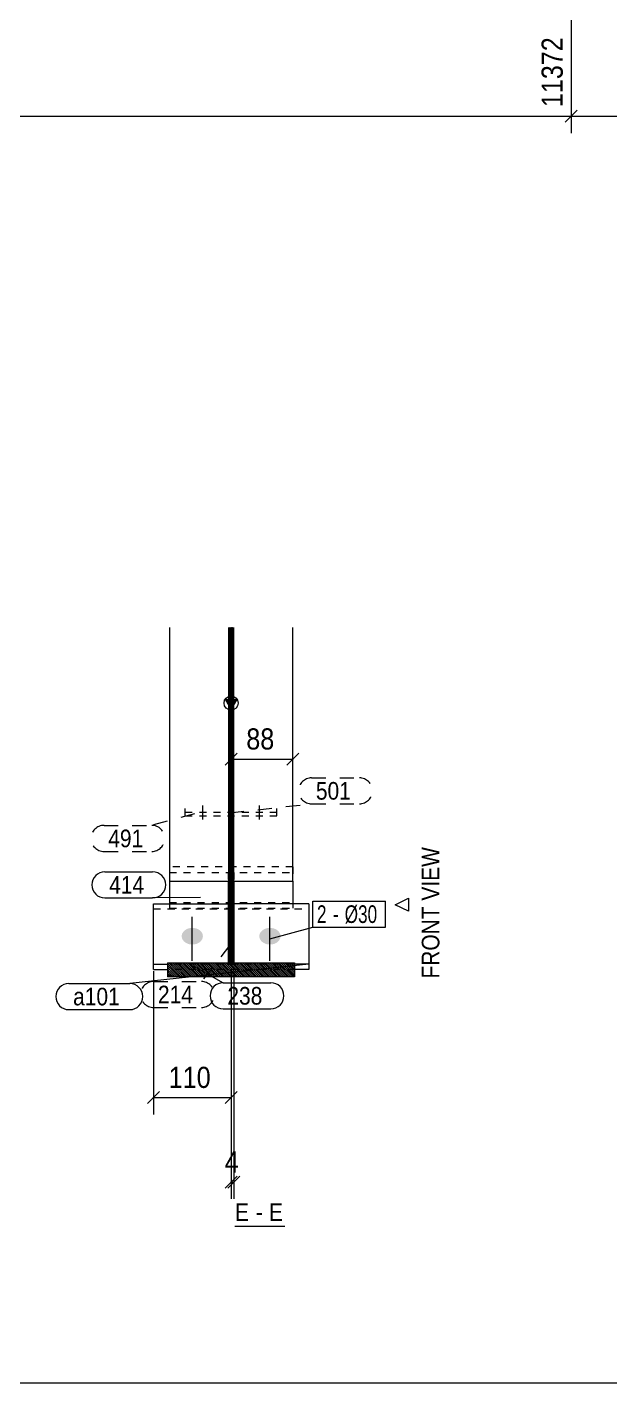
# Model space of a CAD drawing. Header units: millimetres. Extents: x 2 to 825, y 1 to 579.
# Drawn here: x 616.8 to 699.4, y 5 to 197.3 of the extents above; entities that cross this region are included whole.
import ezdxf

# ---------------------------------------------------------------- set-up
doc = ezdxf.new("R2010")
doc.units = ezdxf.units.MM
for name, pattern in [('XKITLINE00', [0]), ('XKITLINE01', [4, 1, -1, 1, -1]), ('XKITLINE02', [4, 2, -2])]:
    doc.linetypes.add(name, pattern=pattern)
for name, color, linetype, lineweight in [('Bolt', 3, 'Continuous', 0), ('BoltMark', 7, 'Continuous', 0), ('Dimensions', 7, 'Continuous', 0), ('DrawingSheet', 5, 'Continuous', 0), ('OtherObjectType', 7, 'Continuous', 0), ('Part', 2, 'Continuous', 0), ('PartMark', 7, 'Continuous', 0)]:
    doc.layers.add(name, color=color, linetype=linetype, lineweight=lineweight)
doc.styles.add('ARIAL', font='ARIAL.TTF')
doc.styles.add('ARIAL_NARROW', font='ARIALN.TTF')

# ---------------------------------------------------------------- blocks, each defined once
blk = doc.blocks.new('*A4')
at = {"layer": 'Part', "color": 7, "linetype": 'XKITLINE00', "lineweight": 0}
for p, q in [((645.4, 112.06), (645.45, 112.11)), ((645.4, 111.96), (645.49, 112.06)), ((645.4, 111.87), (645.54, 112.01)), ((645.4, 111.78), (645.59, 111.96)), ((645.4, 111.68), (645.63, 111.92)), ((645.4, 111.59), (645.68, 111.87)), ((645.4, 111.49), (645.73, 111.82)), ((645.4, 111.4), (645.78, 111.78)), ((645.4, 111.3), (645.82, 111.73)), ((645.4, 111.21), (645.87, 111.68)), ((645.4, 111.12), (645.92, 111.63)), ((645.4, 111.02), (645.96, 111.59)), ((645.4, 110.93), (646.01, 111.54)), ((645.45, 112.11), (645.49, 112.15)), ((645.49, 112.06), (645.59, 112.15)), ((645.54, 112.01), (645.68, 112.15)), ((645.59, 111.96), (645.78, 112.15)), ((645.63, 111.92), (645.87, 112.15)), ((645.68, 111.87), (645.96, 112.15)), ((645.73, 111.82), (646.06, 112.15)), ((645.78, 111.78), (646.1, 112.1)), ((645.82, 111.73), (646.1, 112)), ((645.87, 111.68), (646.1, 111.91)), ((645.92, 111.63), (646.1, 111.82)), ((645.96, 111.59), (646.1, 111.72)), ((646.01, 111.54), (646.1, 111.63)), ((646.06, 111.49), (646.1, 111.53)), ((645.4, 110.83), (646.06, 111.49)), ((645.4, 110.74), (646.1, 111.44)), ((645.4, 110.64), (646.1, 111.34)), ((645.4, 110.55), (646.1, 111.25)), ((645.4, 110.46), (646.1, 111.16)), ((645.4, 110.36), (646.1, 111.06)), ((645.4, 110.27), (646.1, 110.97)), ((645.4, 110.17), (646.1, 110.87)), ((645.4, 110.08), (646.1, 110.78)), ((645.4, 109.98), (646.1, 110.68)), ((645.4, 109.89), (646.1, 110.59)), ((645.4, 109.79), (646.1, 110.49)), ((645.4, 109.7), (646.1, 110.4)), ((645.4, 109.61), (646.1, 110.31)), ((645.4, 109.51), (646.1, 110.21)), ((645.4, 109.42), (646.1, 110.12)), ((645.4, 109.32), (646.1, 110.02)), ((645.4, 109.23), (646.1, 109.93)), ((645.4, 109.13), (646.1, 109.83)), ((645.4, 109.04), (646.1, 109.74)), ((645.4, 108.95), (646.1, 109.65)), ((645.4, 108.85), (646.1, 109.55)), ((645.4, 108.76), (646.1, 109.46)), ((645.4, 108.66), (646.1, 109.36)), ((645.4, 108.57), (646.1, 109.27)), ((645.4, 108.47), (646.1, 109.17)), ((645.4, 108.38), (646.1, 109.08)), ((645.4, 108.29), (646.1, 108.99)), ((645.4, 108.19), (646.1, 108.89)), ((645.4, 108.1), (646.1, 108.8)), ((645.4, 108), (646.1, 108.7)), ((645.4, 107.91), (646.1, 108.61)), ((645.4, 107.81), (646.1, 108.51)), ((645.4, 107.72), (646.1, 108.42)), ((645.4, 107.63), (646.1, 108.33)), ((645.4, 107.53), (646.1, 108.23)), ((645.4, 107.44), (646.1, 108.14)), ((645.4, 107.34), (646.1, 108.04)), ((645.4, 107.25), (646.1, 107.95)), ((645.4, 107.15), (646.1, 107.85)), ((645.4, 107.06), (646.1, 107.76)), ((645.4, 106.97), (646.1, 107.67)), ((645.4, 106.87), (646.1, 107.57)), ((645.4, 106.78), (646.1, 107.48)), ((645.4, 106.68), (646.1, 107.38)), ((645.4, 106.59), (646.1, 107.29)), ((645.4, 106.49), (646.1, 107.19)), ((645.4, 106.4), (646.1, 107.1)), ((645.4, 106.31), (646.1, 107.01)), ((645.4, 106.21), (646.1, 106.91)), ((645.4, 106.12), (646.1, 106.82)), ((645.4, 106.02), (646.1, 106.72)), ((645.4, 105.93), (646.1, 106.63)), ((645.4, 105.83), (646.1, 106.53)), ((645.4, 105.74), (646.1, 106.44)), ((645.4, 105.65), (646.1, 106.35)), ((645.4, 105.55), (646.1, 106.25)), ((645.4, 105.46), (646.1, 106.16)), ((645.4, 105.36), (646.1, 106.06)), ((645.4, 105.27), (646.1, 105.97)), ((645.4, 105.17), (646.1, 105.87)), ((645.4, 105.08), (646.1, 105.78)), ((645.4, 104.99), (646.1, 105.69)), ((645.4, 104.89), (646.1, 105.59)), ((645.4, 104.8), (646.1, 105.5)), ((645.4, 104.7), (646.1, 105.4)), ((645.4, 104.61), (646.1, 105.31)), ((645.4, 104.51), (646.1, 105.21)), ((645.4, 104.42), (646.1, 105.12)), ((645.4, 104.33), (646.1, 105.03)), ((645.4, 104.23), (646.1, 104.93)), ((645.4, 104.14), (646.1, 104.84)), ((645.4, 104.04), (646.1, 104.74)), ((645.4, 103.95), (646.1, 104.65)), ((645.4, 103.85), (646.1, 104.55)), ((645.4, 103.76), (646.1, 104.46)), ((645.4, 103.67), (646.1, 104.37)), ((645.4, 103.57), (646.1, 104.27)), ((645.4, 103.48), (646.1, 104.18)), ((645.4, 103.38), (646.1, 104.08)), ((645.4, 103.29), (646.1, 103.99)), ((645.4, 103.19), (646.1, 103.89)), ((645.4, 103.1), (646.1, 103.8)), ((645.4, 103.01), (646.1, 103.71)), ((645.4, 102.91), (646.1, 103.61)), ((645.4, 102.82), (646.1, 103.52)), ((645.4, 102.72), (646.1, 103.42)), ((645.4, 102.63), (646.1, 103.33)), ((645.4, 102.53), (646.1, 103.23)), ((645.4, 102.44), (646.1, 103.14)), ((645.4, 102.35), (646.1, 103.05)), ((645.4, 102.25), (646.1, 102.95)), ((645.4, 102.16), (646.1, 102.86)), ((645.4, 102.06), (646.1, 102.76)), ((645.4, 101.97), (646.1, 102.67)), ((645.4, 101.87), (646.1, 102.57)), ((645.4, 101.78), (646.1, 102.48)), ((645.4, 101.69), (646.1, 102.39)), ((645.4, 101.59), (646.1, 102.29)), ((645.4, 101.5), (646.1, 102.2)), ((645.4, 101.4), (646.1, 102.1)), ((645.4, 101.31), (646.1, 102.01)), ((645.4, 101.21), (646.1, 101.91)), ((645.4, 101.12), (646.1, 101.82)), ((645.4, 101.03), (646.1, 101.73)), ((645.4, 100.93), (646.1, 101.63)), ((645.4, 100.84), (646.1, 101.54)), ((645.4, 100.74), (646.1, 101.44)), ((645.4, 100.65), (646.1, 101.35)), ((645.4, 100.55), (646.1, 101.25)), ((645.4, 100.46), (646.1, 101.16)), ((645.4, 100.37), (646.1, 101.07)), ((645.4, 100.27), (646.1, 100.97)), ((645.4, 100.18), (646.1, 100.88)), ((645.4, 100.08), (646.1, 100.78)), ((645.4, 99.99), (646.1, 100.69)), ((645.4, 99.89), (646.1, 100.59)), ((645.4, 99.8), (646.1, 100.5)), ((645.4, 99.71), (646.1, 100.41)), ((645.4, 99.61), (646.1, 100.31)), ((645.4, 99.52), (646.1, 100.22)), ((645.4, 99.42), (646.1, 100.12)), ((645.4, 99.33), (646.1, 100.03)), ((645.4, 99.23), (646.1, 99.93)), ((645.4, 99.14), (646.1, 99.84)), ((645.4, 99.05), (646.1, 99.75)), ((645.4, 98.95), (646.1, 99.65)), ((645.4, 98.86), (646.1, 99.56)), ((645.4, 98.76), (646.1, 99.46)), ((645.4, 98.67), (646.1, 99.37)), ((645.4, 98.57), (646.1, 99.27)), ((645.4, 98.48), (646.1, 99.18)), ((645.4, 98.39), (646.1, 99.09)), ((645.4, 98.29), (646.1, 98.99)), ((645.4, 98.2), (646.1, 98.9)), ((645.4, 98.1), (646.1, 98.8)), ((645.4, 98.01), (646.1, 98.71)), ((645.4, 97.91), (646.1, 98.61)), ((645.4, 97.82), (646.1, 98.52)), ((645.4, 97.73), (646.1, 98.43)), ((645.4, 97.63), (646.1, 98.33)), ((645.4, 97.54), (646.1, 98.24)), ((645.4, 97.44), (646.1, 98.14)), ((645.4, 97.35), (646.1, 98.05)), ((645.4, 97.25), (646.1, 97.95)), ((645.4, 97.16), (646.1, 97.86)), ((645.4, 97.07), (646.1, 97.77)), ((645.4, 96.97), (646.1, 97.67)), ((645.4, 96.88), (646.1, 97.58)), ((645.4, 96.78), (646.1, 97.48)), ((645.4, 96.69), (646.1, 97.39)), ((645.4, 96.59), (646.1, 97.29)), ((645.4, 96.5), (646.1, 97.2)), ((645.4, 96.41), (646.1, 97.11)), ((645.4, 96.31), (646.1, 97.01)), ((645.4, 96.22), (646.1, 96.92)), ((645.4, 96.12), (646.1, 96.82)), ((645.4, 96.03), (646.1, 96.73)), ((645.4, 95.93), (646.1, 96.63)), ((645.4, 95.84), (646.1, 96.54)), ((645.4, 95.75), (646.1, 96.45)), ((645.4, 95.65), (646.1, 96.35)), ((645.4, 95.56), (646.1, 96.26)), ((645.4, 95.46), (646.1, 96.16)), ((645.4, 95.37), (646.1, 96.07)), ((645.4, 95.27), (646.1, 95.97)), ((645.4, 95.18), (646.1, 95.88)), ((645.4, 95.09), (646.1, 95.79)), ((645.4, 94.99), (646.1, 95.69)), ((645.4, 94.9), (646.1, 95.6)), ((645.4, 94.8), (646.1, 95.5)), ((645.4, 94.71), (646.1, 95.41)), ((645.4, 94.61), (646.1, 95.31)), ((645.4, 94.52), (646.1, 95.22)), ((645.4, 94.43), (646.1, 95.13)), ((645.4, 94.33), (646.1, 95.03)), ((645.4, 94.24), (646.1, 94.94)), ((645.4, 94.14), (646.1, 94.84)), ((645.4, 94.05), (646.1, 94.75)), ((645.4, 93.95), (646.1, 94.65)), ((645.4, 93.86), (646.1, 94.56)), ((645.4, 93.77), (646.1, 94.47)), ((645.4, 93.67), (646.1, 94.37)), ((645.4, 93.58), (646.1, 94.28)), ((645.4, 93.48), (646.1, 94.18)), ((645.4, 93.39), (646.1, 94.09)), ((645.4, 93.29), (646.1, 93.99)), ((645.4, 93.2), (646.1, 93.9)), ((645.4, 93.11), (646.1, 93.81)), ((645.4, 93.01), (646.1, 93.71)), ((645.4, 92.92), (646.1, 93.62)), ((645.4, 92.82), (646.1, 93.52)), ((645.4, 92.73), (646.1, 93.43)), ((645.4, 92.63), (646.1, 93.33)), ((645.4, 92.54), (646.1, 93.24)), ((645.4, 92.45), (646.1, 93.15)), ((645.4, 92.35), (646.1, 93.05)), ((645.4, 92.26), (646.1, 92.96)), ((645.4, 92.16), (646.1, 92.86)), ((645.4, 92.07), (646.1, 92.77)), ((645.4, 91.97), (646.1, 92.67)), ((645.4, 91.88), (646.1, 92.58)), ((645.4, 91.79), (646.1, 92.49)), ((645.4, 91.69), (646.1, 92.39)), ((645.4, 91.6), (646.1, 92.3)), ((645.4, 91.5), (646.1, 92.2)), ((645.4, 91.41), (646.1, 92.11)), ((645.4, 91.31), (646.1, 92.01)), ((645.4, 91.22), (646.1, 91.92)), ((645.4, 91.13), (646.1, 91.83)), ((645.4, 91.03), (646.1, 91.73)), ((645.4, 90.94), (646.1, 91.64)), ((645.4, 90.84), (646.1, 91.54)), ((645.4, 90.75), (646.1, 91.45)), ((645.4, 90.65), (646.1, 91.35)), ((645.4, 90.56), (646.1, 91.26)), ((645.4, 90.46), (646.1, 91.16)), ((645.4, 90.37), (646.1, 91.07)), ((645.4, 90.28), (646.1, 90.98)), ((645.4, 90.18), (646.1, 90.88)), ((645.4, 90.09), (646.1, 90.79)), ((645.4, 89.99), (646.1, 90.69)), ((645.4, 89.9), (646.1, 90.6)), ((645.4, 89.8), (646.1, 90.5)), ((645.4, 89.71), (646.1, 90.41)), ((645.4, 89.62), (646.1, 90.32)), ((645.4, 89.52), (646.1, 90.22)), ((645.4, 89.43), (646.1, 90.13)), ((645.4, 89.33), (646.1, 90.03)), ((645.4, 89.24), (646.1, 89.94)), ((645.4, 89.14), (646.1, 89.84)), ((645.4, 89.05), (646.1, 89.75)), ((645.4, 88.96), (646.1, 89.66)), ((645.4, 88.86), (646.1, 89.56)), ((645.4, 88.77), (646.1, 89.47)), ((645.4, 88.67), (646.1, 89.37)), ((645.4, 88.58), (646.1, 89.28)), ((645.4, 88.48), (646.1, 89.18)), ((645.4, 88.39), (646.1, 89.09)), ((645.4, 88.3), (646.1, 89)), ((645.4, 88.2), (646.1, 88.9)), ((645.4, 88.11), (646.1, 88.81)), ((645.4, 88.01), (646.1, 88.71)), ((645.4, 87.92), (646.1, 88.62)), ((645.4, 87.82), (646.1, 88.52)), ((645.4, 87.73), (646.1, 88.43)), ((645.4, 87.64), (646.1, 88.34)), ((645.4, 87.54), (646.1, 88.24)), ((645.4, 87.45), (646.1, 88.15)), ((645.4, 87.35), (646.1, 88.05)), ((645.4, 87.26), (646.1, 87.96)), ((645.4, 87.16), (646.1, 87.86)), ((645.4, 87.07), (646.1, 87.77)), ((645.4, 86.98), (646.1, 87.68)), ((645.4, 86.88), (646.1, 87.58)), ((645.4, 86.79), (646.1, 87.49)), ((645.4, 86.69), (646.1, 87.39)), ((645.4, 86.6), (646.1, 87.3)), ((645.4, 86.5), (646.1, 87.2)), ((645.4, 86.41), (646.1, 87.11)), ((645.4, 86.32), (646.1, 87.02)), ((645.4, 86.22), (646.1, 86.92)), ((645.4, 86.13), (646.1, 86.83)), ((645.4, 86.03), (646.1, 86.73)), ((645.4, 85.94), (646.1, 86.64)), ((645.4, 85.84), (646.1, 86.54)), ((645.4, 85.75), (646.1, 86.45)), ((645.4, 85.66), (646.1, 86.36)), ((645.4, 85.56), (646.1, 86.26)), ((645.4, 85.47), (646.1, 86.17)), ((645.4, 85.37), (646.1, 86.07)), ((645.4, 85.28), (646.1, 85.98)), ((645.4, 85.18), (646.1, 85.88)), ((645.4, 85.09), (646.1, 85.79)), ((645.4, 85), (646.1, 85.7)), ((645.4, 84.9), (646.1, 85.6)), ((645.4, 84.81), (646.1, 85.51)), ((645.4, 84.71), (646.1, 85.41)), ((645.4, 84.62), (646.1, 85.32)), ((645.4, 84.52), (646.1, 85.22)), ((645.4, 84.43), (646.1, 85.13)), ((645.4, 84.34), (646.1, 85.04)), ((645.4, 84.24), (646.1, 84.94)), ((645.4, 84.15), (646.1, 84.85)), ((645.4, 84.05), (646.1, 84.75)), ((645.4, 83.96), (646.1, 84.66)), ((645.4, 83.86), (646.1, 84.56)), ((645.4, 83.77), (646.1, 84.47)), ((645.4, 83.68), (646.1, 84.38)), ((645.4, 83.58), (646.1, 84.28)), ((645.4, 83.49), (646.1, 84.19)), ((645.4, 83.39), (646.1, 84.09)), ((645.4, 83.3), (646.1, 84)), ((645.4, 83.2), (646.1, 83.9)), ((645.4, 83.11), (646.1, 83.81)), ((645.4, 83.02), (646.1, 83.72)), ((645.4, 82.92), (646.1, 83.62)), ((645.4, 82.83), (646.1, 83.53)), ((645.4, 82.73), (646.1, 83.43)), ((645.4, 82.64), (646.1, 83.34)), ((645.4, 82.54), (646.1, 83.24)), ((645.4, 82.45), (646.1, 83.15)), ((645.45, 82.4), (646.1, 83.06)), ((645.49, 82.36), (646.1, 82.96)), ((645.54, 82.31), (646.1, 82.87)), ((645.59, 82.26), (646.1, 82.77)), ((645.4, 82.45), (645.4, 82.45)), ((645.4, 82.36), (645.45, 82.4)), ((645.4, 82.26), (645.49, 82.36)), ((645.4, 82.17), (645.54, 82.31)), ((645.4, 82.07), (645.59, 82.26)), ((645.4, 81.98), (645.64, 82.22)), ((645.4, 81.88), (645.68, 82.17)), ((645.4, 81.79), (645.73, 82.12)), ((645.4, 81.7), (645.78, 82.07)), ((645.4, 81.6), (645.83, 82.03)), ((645.4, 81.51), (645.87, 81.98)), ((645.4, 81.41), (645.92, 81.93)), ((645.4, 81.32), (645.97, 81.89)), ((645.4, 81.22), (646.01, 81.84)), ((645.4, 81.13), (646.06, 81.79)), ((645.4, 81.04), (646.1, 81.74)), ((645.4, 80.94), (646.1, 81.64)), ((645.4, 80.85), (646.1, 81.55)), ((645.4, 80.75), (646.1, 81.45)), ((645.4, 80.66), (646.1, 81.36)), ((645.4, 80.56), (646.1, 81.26)), ((645.4, 80.47), (646.1, 81.17)), ((645.4, 80.38), (646.1, 81.08)), ((645.4, 80.28), (646.1, 80.98)), ((645.4, 80.19), (646.1, 80.89)), ((645.4, 80.09), (646.1, 80.79)), ((645.64, 82.22), (646.1, 82.68)), ((645.68, 82.17), (646.1, 82.58)), ((645.73, 82.12), (646.1, 82.49)), ((645.78, 82.07), (646.1, 82.4)), ((645.83, 82.03), (646.1, 82.3)), ((645.87, 81.98), (646.1, 82.21)), ((645.92, 81.93), (646.1, 82.11)), ((645.97, 81.89), (646.1, 82.02)), ((646.01, 81.84), (646.1, 81.92)), ((646.06, 81.79), (646.1, 81.83)), ((645.4, 80), (646.1, 80.7)), ((645.4, 79.9), (646.1, 80.6)), ((645.4, 79.81), (646.1, 80.51)), ((645.4, 79.72), (646.1, 80.42)), ((645.4, 79.62), (646.1, 80.32)), ((645.4, 79.53), (646.1, 80.23)), ((645.4, 79.43), (646.1, 80.13)), ((645.4, 79.34), (646.1, 80.04)), ((645.4, 79.24), (646.1, 79.94)), ((645.4, 79.15), (646.1, 79.85)), ((645.4, 79.06), (646.1, 79.76)), ((645.4, 78.96), (646.1, 79.66)), ((645.4, 78.87), (646.1, 79.57)), ((645.4, 78.77), (646.1, 79.47)), ((645.4, 78.68), (646.1, 79.38)), ((645.4, 78.58), (646.1, 79.28)), ((645.4, 78.49), (646.1, 79.19)), ((645.4, 78.4), (646.1, 79.1)), ((645.4, 78.3), (646.1, 79)), ((645.4, 78.21), (646.1, 78.91)), ((645.4, 78.11), (646.1, 78.81)), ((645.4, 78.02), (646.1, 78.72)), ((645.4, 77.92), (646.1, 78.62)), ((645.4, 77.83), (646.1, 78.53)), ((645.4, 77.74), (646.1, 78.44)), ((645.4, 77.64), (646.1, 78.34)), ((645.4, 77.55), (646.1, 78.25)), ((645.4, 77.45), (646.1, 78.15)), ((645.4, 77.36), (646.1, 78.06)), ((645.4, 77.26), (646.1, 77.96)), ((645.4, 77.17), (646.1, 77.87)), ((645.4, 77.08), (646.1, 77.78)), ((645.4, 76.98), (646.1, 77.68)), ((645.4, 76.89), (646.1, 77.59)), ((645.4, 76.79), (646.1, 77.49)), ((645.4, 76.7), (646.1, 77.4)), ((645.4, 76.6), (646.1, 77.3)), ((645.4, 76.51), (646.1, 77.21)), ((645.4, 76.42), (646.1, 77.12)), ((645.4, 76.32), (646.1, 77.02)), ((645.4, 76.23), (646.1, 76.93)), ((645.4, 76.13), (646.1, 76.83)), ((645.4, 76.04), (646.1, 76.74)), ((645.4, 75.94), (646.1, 76.64)), ((645.4, 75.85), (646.1, 76.55)), ((645.4, 75.76), (646.1, 76.46)), ((645.4, 75.66), (646.1, 76.36)), ((645.4, 75.57), (646.1, 76.27)), ((645.4, 75.47), (646.1, 76.17)), ((645.4, 75.38), (646.1, 76.08)), ((645.4, 75.28), (646.1, 75.98)), ((645.4, 75.19), (646.1, 75.89)), ((645.4, 75.1), (646.1, 75.8)), ((645.4, 75), (646.1, 75.7)), ((645.4, 74.91), (646.1, 75.61)), ((645.4, 74.81), (646.1, 75.51)), ((645.4, 74.72), (646.1, 75.42)), ((645.4, 74.62), (646.1, 75.32)), ((645.4, 74.53), (646.1, 75.23)), ((645.4, 74.44), (646.1, 75.14)), ((645.4, 74.34), (646.1, 75.04)), ((645.4, 74.25), (646.1, 74.95)), ((645.4, 74.15), (646.1, 74.85)), ((645.4, 74.06), (646.1, 74.76)), ((645.4, 73.96), (646.1, 74.66)), ((645.4, 73.87), (646.1, 74.57)), ((645.4, 73.78), (646.1, 74.48)), ((645.4, 73.68), (646.1, 74.38)), ((645.4, 73.59), (646.1, 74.29)), ((645.4, 73.49), (646.1, 74.19)), ((645.4, 73.4), (646.1, 74.1)), ((645.4, 73.3), (646.1, 74)), ((645.4, 73.21), (646.1, 73.91)), ((645.4, 73.12), (646.1, 73.82)), ((645.4, 73.02), (646.1, 73.72)), ((645.4, 72.93), (646.1, 73.63)), ((645.4, 72.83), (646.1, 73.53)), ((645.4, 72.74), (646.1, 73.44)), ((645.4, 72.64), (646.1, 73.34)), ((645.4, 72.55), (646.1, 73.25)), ((645.4, 72.46), (646.1, 73.16)), ((645.4, 72.36), (646.1, 73.06)), ((645.4, 72.27), (646.1, 72.97)), ((645.4, 72.17), (646.1, 72.87)), ((645.4, 72.08), (646.1, 72.78)), ((645.4, 71.98), (646.1, 72.68)), ((645.4, 71.89), (646.1, 72.59)), ((645.4, 71.8), (646.1, 72.5)), ((645.4, 71.7), (646.1, 72.4)), ((645.4, 71.61), (646.1, 72.31)), ((645.4, 71.51), (646.1, 72.21)), ((645.4, 71.42), (646.1, 72.12)), ((645.4, 71.32), (646.1, 72.02)), ((645.4, 71.23), (646.1, 71.93)), ((645.4, 71.13), (646.1, 71.83)), ((645.4, 71.04), (646.1, 71.74)), ((645.4, 70.95), (646.1, 71.65)), ((645.4, 70.85), (646.1, 71.55)), ((645.4, 70.76), (646.1, 71.46)), ((645.4, 70.66), (646.1, 71.36)), ((645.4, 70.57), (646.1, 71.27)), ((645.4, 70.47), (646.1, 71.17)), ((645.4, 70.38), (646.1, 71.08)), ((645.4, 70.29), (646.1, 70.99)), ((645.4, 70.19), (646.1, 70.89)), ((645.4, 70.1), (646.1, 70.8)), ((645.4, 70), (646.1, 70.7)), ((645.4, 69.91), (646.1, 70.61)), ((645.4, 69.81), (646.1, 70.51)), ((645.4, 69.72), (646.1, 70.42)), ((645.4, 69.63), (646.1, 70.33)), ((645.4, 69.53), (646.1, 70.23)), ((645.4, 69.44), (646.1, 70.14)), ((645.4, 69.34), (646.1, 70.04)), ((645.4, 69.25), (646.1, 69.95)), ((645.4, 69.15), (646.1, 69.85)), ((645.4, 69.06), (646.1, 69.76)), ((645.4, 68.97), (646.1, 69.67)), ((645.4, 68.87), (646.1, 69.57)), ((645.4, 68.78), (646.1, 69.48)), ((645.4, 68.68), (646.1, 69.38)), ((645.4, 68.59), (646.1, 69.29)), ((645.4, 68.49), (646.1, 69.19)), ((645.4, 68.4), (646.1, 69.1)), ((645.4, 68.31), (646.1, 69.01)), ((645.4, 68.21), (646.1, 68.91)), ((645.4, 68.12), (646.1, 68.82)), ((645.4, 68.02), (646.1, 68.72)), ((645.4, 67.93), (646.1, 68.63)), ((645.4, 67.83), (646.1, 68.53)), ((645.4, 67.74), (646.1, 68.44)), ((645.4, 67.65), (646.1, 68.35)), ((645.4, 67.55), (646.1, 68.25)), ((645.4, 67.46), (646.1, 68.16)), ((645.4, 67.36), (646.1, 68.06)), ((645.4, 67.27), (646.1, 67.97)), ((645.4, 67.17), (646.1, 67.87)), ((645.4, 67.08), (646.1, 67.78)), ((645.4, 66.99), (646.1, 67.69)), ((645.4, 66.89), (646.1, 67.59)), ((645.4, 66.8), (646.1, 67.5)), ((645.4, 66.7), (646.1, 67.4)), ((645.4, 66.61), (646.1, 67.31)), ((645.4, 66.51), (646.1, 67.21)), ((645.4, 66.42), (646.1, 67.12)), ((645.4, 66.33), (646.1, 67.03)), ((645.4, 66.23), (646.1, 66.93)), ((645.4, 66.14), (646.1, 66.84)), ((645.4, 66.04), (646.1, 66.74)), ((645.4, 65.95), (646.1, 66.65)), ((645.4, 65.85), (646.1, 66.55)), ((645.4, 65.76), (646.1, 66.46)), ((645.4, 65.67), (646.1, 66.37)), ((645.4, 65.57), (646.1, 66.27)), ((645.4, 65.48), (646.1, 66.18)), ((645.4, 65.38), (646.1, 66.08)), ((645.4, 65.29), (646.1, 65.99)), ((645.4, 65.19), (646.1, 65.89)), ((645.4, 65.1), (646.1, 65.8)), ((645.4, 65.01), (646.1, 65.71)), ((645.4, 64.91), (646.1, 65.61)), ((645.4, 64.82), (646.1, 65.52)), ((645.4, 64.72), (646.1, 65.42)), ((645.4, 64.63), (646.1, 65.33)), ((645.44, 64.57), (646.1, 65.23)), ((645.53, 64.57), (646.1, 65.14)), ((645.62, 64.57), (646.1, 65.05)), ((645.72, 64.57), (646.1, 64.95)), ((645.81, 64.57), (646.1, 64.86)), ((645.91, 64.57), (646.1, 64.76)), ((646.06, 64.63), (646.1, 64.67))]:
    blk.add_line(p, q, dxfattribs=at)
blk = doc.blocks.new('*A5')
at = {"layer": 'Part', "color": 7, "linetype": 'XKITLINE00', "lineweight": 0}
for p, q in [((637.69, 63.51), (636.75, 64.46)), ((637.56, 63.38), (636.75, 64.19)), ((637.42, 63.24), (636.75, 63.92)), ((637.29, 63.11), (636.75, 63.65)), ((637.83, 63.65), (636.9, 64.57)), ((637.96, 63.78), (637.17, 64.57)), ((638.1, 63.92), (637.44, 64.57)), ((638.63, 62.57), (637.69, 63.51)), ((638.23, 64.05), (637.71, 64.57)), ((638.9, 62.57), (637.83, 63.65)), ((639.17, 62.57), (637.96, 63.78)), ((638.37, 64.19), (637.98, 64.57)), ((639.44, 62.57), (638.1, 63.92)), ((639.71, 62.57), (638.23, 64.05)), ((638.5, 64.32), (638.25, 64.57)), ((639.98, 62.57), (638.37, 64.19)), ((640.25, 62.57), (638.5, 64.32)), ((638.63, 64.46), (638.52, 64.57)), ((640.52, 62.57), (638.63, 64.46)), ((640.79, 62.57), (638.79, 64.57)), ((641.06, 62.57), (639.06, 64.57)), ((641.33, 62.57), (639.33, 64.57)), ((641.6, 62.57), (639.6, 64.57)), ((641.87, 62.57), (639.87, 64.57)), ((642.14, 62.57), (640.14, 64.57)), ((642.41, 62.57), (640.41, 64.57)), ((642.68, 62.57), (640.68, 64.57)), ((642.95, 62.57), (640.95, 64.57)), ((643.21, 62.57), (641.21, 64.57)), ((643.48, 62.57), (641.48, 64.57)), ((643.75, 62.57), (641.75, 64.57)), ((644.02, 62.57), (642.02, 64.57)), ((644.29, 62.57), (642.29, 64.57)), ((644.56, 62.57), (642.56, 64.57)), ((644.83, 62.57), (642.83, 64.57)), ((645.1, 62.57), (643.1, 64.57)), ((645.37, 62.57), (643.37, 64.57)), ((645.64, 62.57), (643.64, 64.57)), ((645.91, 62.57), (643.91, 64.57)), ((646.18, 62.57), (644.18, 64.57)), ((646.45, 62.57), (644.45, 64.57)), ((646.72, 62.57), (644.72, 64.57)), ((646.99, 62.57), (644.99, 64.57)), ((647.26, 62.57), (645.26, 64.57)), ((647.53, 62.57), (645.53, 64.57)), ((647.79, 62.57), (645.79, 64.57)), ((648.06, 62.57), (646.06, 64.57)), ((648.33, 62.57), (646.33, 64.57)), ((648.6, 62.57), (646.6, 64.57)), ((648.87, 62.57), (646.87, 64.57)), ((649.14, 62.57), (647.14, 64.57)), ((649.41, 62.57), (647.41, 64.57)), ((649.68, 62.57), (647.68, 64.57)), ((649.95, 62.57), (647.95, 64.57)), ((650.22, 62.57), (648.22, 64.57)), ((650.49, 62.57), (648.49, 64.57)), ((650.76, 62.57), (648.76, 64.57)), ((651.03, 62.57), (649.03, 64.57)), ((651.3, 62.57), (649.3, 64.57)), ((651.57, 62.57), (649.57, 64.57)), ((651.84, 62.57), (649.84, 64.57)), ((652.11, 62.57), (650.11, 64.57)), ((652.37, 62.57), (650.37, 64.57)), ((652.64, 62.57), (650.64, 64.57)), ((652.91, 62.57), (650.91, 64.57)), ((653.18, 62.57), (651.18, 64.57)), ((653.45, 62.57), (651.45, 64.57)), ((653.72, 62.57), (651.72, 64.57)), ((653.99, 62.57), (651.99, 64.57)), ((654.26, 62.57), (652.26, 64.57)), ((654.53, 62.57), (652.53, 64.57)), ((654.75, 62.62), (652.8, 64.57)), ((654.75, 62.89), (653.07, 64.57)), ((654.75, 63.16), (653.34, 64.57)), ((654.75, 63.43), (653.61, 64.57)), ((654.75, 63.7), (653.88, 64.57)), ((654.75, 63.97), (654.15, 64.57)), ((654.75, 64.24), (654.42, 64.57)), ((654.74, 64.52), (654.69, 64.57)), ((637.15, 62.98), (636.75, 63.38)), ((637.02, 62.84), (636.75, 63.11)), ((636.88, 62.71), (636.75, 62.84)), ((636.75, 62.57), (636.75, 62.57)), ((636.75, 62.57), (636.75, 62.57)), ((637.02, 62.57), (636.88, 62.71)), ((637.29, 62.57), (637.02, 62.84)), ((637.56, 62.57), (637.15, 62.98)), ((637.83, 62.57), (637.29, 63.11)), ((638.1, 62.57), (637.42, 63.24)), ((638.37, 62.57), (637.56, 63.38))]:
    blk.add_line(p, q, dxfattribs=at)
blk = doc.blocks.new('*A151')
at = {"layer": 'Bolt', "color": 3, "linetype": 'XKITLINE02', "lineweight": 0}
for p, q in [((641.75, 84.88), (641.75, 87.86)), ((649.75, 84.88), (649.75, 87.86))]:
    blk.add_line(p, q, dxfattribs=at)
blk = doc.blocks.new('*A152')
at = {"layer": 'Bolt'}
for points in [[(640.21, 67.17), (640.18, 67.18), (640.14, 67.18), (640.1, 67.18), (640.07, 67.18), (640.03, 67.19), (639.99, 67.19), (639.96, 67.2), (639.92, 67.2), (639.88, 67.21), (639.85, 67.22), (639.81, 67.22), (639.78, 67.23), (639.74, 67.24), (639.71, 67.25), (639.67, 67.26), (639.64, 67.27), (639.61, 67.29), (639.57, 67.3), (639.54, 67.31), (639.51, 67.33), (639.48, 67.34), (639.45, 67.36), (639.42, 67.37), (639.39, 67.39), (639.36, 67.41), (639.33, 67.42), (639.3, 67.44), (639.27, 67.46), (639.24, 67.48), (639.21, 67.5), (639.19, 67.52), (639.16, 67.54), (639.14, 67.56), (639.11, 67.58), (639.09, 67.6), (639.07, 67.63), (639.04, 67.65), (639.02, 67.67), (639, 67.7), (638.98, 67.72), (638.96, 67.75), (638.94, 67.77), (638.93, 67.8), (638.91, 67.82), (638.89, 67.85), (638.88, 67.87), (638.86, 67.9), (638.85, 67.93), (638.84, 67.95), (638.82, 67.98), (638.81, 68.01), (638.8, 68.04), (638.79, 68.07), (638.79, 68.09), (638.78, 68.12), (638.77, 68.15), (638.77, 68.18), (638.76, 68.21), (638.76, 68.24), (638.75, 68.27), (638.75, 68.29), (638.75, 68.32), (638.75, 68.35), (638.75, 68.38), (638.75, 68.41), (638.75, 68.44), (638.76, 68.47), (638.76, 68.5), (638.77, 68.52), (638.77, 68.55), (638.78, 68.58), (638.79, 68.61), (638.79, 68.64), (638.8, 68.67), (638.81, 68.69), (638.82, 68.72), (638.84, 68.75), (638.85, 68.78), (638.86, 68.8), (638.88, 68.83), (638.89, 68.86), (638.91, 68.88), (638.93, 68.91), (638.94, 68.93), (638.96, 68.96), (638.98, 68.98), (639, 69.01), (639.02, 69.03), (639.04, 69.05), (639.07, 69.08), (639.09, 69.1), (639.11, 69.12), (639.14, 69.14), (639.16, 69.16), (639.19, 69.18), (639.21, 69.2), (639.24, 69.22), (639.27, 69.24), (639.3, 69.26), (639.33, 69.28), (639.36, 69.3), (639.39, 69.31), (639.42, 69.33), (639.45, 69.35), (639.48, 69.36), (639.51, 69.38), (639.54, 69.39), (639.57, 69.4), (639.61, 69.42), (639.64, 69.43), (639.67, 69.44), (639.71, 69.45), (639.74, 69.46), (639.78, 69.47), (639.81, 69.48), (639.85, 69.49), (639.88, 69.49), (639.92, 69.5), (639.96, 69.51), (639.99, 69.51), (640.03, 69.52), (640.07, 69.52), (640.1, 69.52), (640.14, 69.53), (640.18, 69.53), (640.21, 69.53), (640.25, 69.53), (640.29, 69.53), (640.32, 69.53), (640.36, 69.53), (640.4, 69.52), (640.43, 69.52), (640.47, 69.52), (640.51, 69.51), (640.54, 69.51), (640.58, 69.5), (640.61, 69.49), (640.65, 69.49), (640.68, 69.48), (640.72, 69.47), (640.75, 69.46), (640.79, 69.45), (640.82, 69.44), (640.86, 69.43), (640.89, 69.42), (640.92, 69.4), (640.96, 69.39), (640.99, 69.38), (641.02, 69.36), (641.05, 69.35), (641.08, 69.33), (641.11, 69.31), (641.14, 69.3), (641.17, 69.28), (641.2, 69.26), (641.23, 69.24), (641.26, 69.22), (641.28, 69.2), (641.31, 69.18), (641.34, 69.16), (641.36, 69.14), (641.38, 69.12), (641.41, 69.1), (641.43, 69.08), (641.45, 69.05), (641.48, 69.03), (641.5, 69.01), (641.52, 68.98), (641.54, 68.96), (641.55, 68.93), (641.57, 68.91), (641.59, 68.88), (641.6, 68.86), (641.62, 68.83), (641.63, 68.8), (641.65, 68.78), (641.66, 68.75), (641.67, 68.72), (641.68, 68.69), (641.69, 68.67), (641.7, 68.64), (641.71, 68.61), (641.72, 68.58), (641.73, 68.55), (641.73, 68.52), (641.74, 68.5), (641.74, 68.47), (641.74, 68.44), (641.75, 68.41), (641.75, 68.38), (641.75, 68.35), (641.75, 68.32), (641.75, 68.29), (641.74, 68.27), (641.74, 68.24), (641.74, 68.21), (641.73, 68.18), (641.73, 68.15), (641.72, 68.12), (641.71, 68.09), (641.7, 68.07), (641.69, 68.04), (641.68, 68.01), (641.67, 67.98), (641.66, 67.95), (641.65, 67.93), (641.63, 67.9), (641.62, 67.87), (641.6, 67.85), (641.59, 67.82), (641.57, 67.8), (641.55, 67.77), (641.54, 67.75), (641.52, 67.72), (641.5, 67.7), (641.48, 67.67), (641.45, 67.65), (641.43, 67.63), (641.41, 67.6), (641.38, 67.58), (641.36, 67.56), (641.34, 67.54), (641.31, 67.52), (641.28, 67.5), (641.26, 67.48), (641.23, 67.46), (641.2, 67.44), (641.17, 67.42), (641.14, 67.41), (641.11, 67.39), (641.08, 67.37), (641.05, 67.36), (641.02, 67.34), (640.99, 67.33), (640.96, 67.31), (640.92, 67.3), (640.89, 67.29), (640.86, 67.27), (640.82, 67.26), (640.79, 67.25), (640.75, 67.24), (640.72, 67.23), (640.68, 67.22), (640.65, 67.22), (640.61, 67.21), (640.58, 67.2), (640.54, 67.2), (640.51, 67.19), (640.47, 67.19), (640.43, 67.18), (640.4, 67.18), (640.36, 67.18), (640.32, 67.18), (640.29, 67.17), (640.25, 67.17)], [(651.21, 67.17), (651.18, 67.18), (651.14, 67.18), (651.1, 67.18), (651.07, 67.18), (651.03, 67.19), (650.99, 67.19), (650.96, 67.2), (650.92, 67.2), (650.88, 67.21), (650.85, 67.22), (650.81, 67.22), (650.78, 67.23), (650.74, 67.24), (650.71, 67.25), (650.67, 67.26), (650.64, 67.27), (650.61, 67.29), (650.57, 67.3), (650.54, 67.31), (650.51, 67.33), (650.48, 67.34), (650.45, 67.36), (650.42, 67.37), (650.39, 67.39), (650.36, 67.41), (650.33, 67.42), (650.3, 67.44), (650.27, 67.46), (650.24, 67.48), (650.21, 67.5), (650.19, 67.52), (650.16, 67.54), (650.14, 67.56), (650.11, 67.58), (650.09, 67.6), (650.07, 67.63), (650.04, 67.65), (650.02, 67.67), (650, 67.7), (649.98, 67.72), (649.96, 67.75), (649.94, 67.77), (649.93, 67.8), (649.91, 67.82), (649.89, 67.85), (649.88, 67.87), (649.86, 67.9), (649.85, 67.93), (649.84, 67.95), (649.82, 67.98), (649.81, 68.01), (649.8, 68.04), (649.79, 68.07), (649.79, 68.09), (649.78, 68.12), (649.77, 68.15), (649.77, 68.18), (649.76, 68.21), (649.76, 68.24), (649.75, 68.27), (649.75, 68.29), (649.75, 68.32), (649.75, 68.35), (649.75, 68.38), (649.75, 68.41), (649.75, 68.44), (649.76, 68.47), (649.76, 68.5), (649.77, 68.52), (649.77, 68.55), (649.78, 68.58), (649.79, 68.61), (649.79, 68.64), (649.8, 68.67), (649.81, 68.69), (649.82, 68.72), (649.84, 68.75), (649.85, 68.78), (649.86, 68.8), (649.88, 68.83), (649.89, 68.86), (649.91, 68.88), (649.93, 68.91), (649.94, 68.93), (649.96, 68.96), (649.98, 68.98), (650, 69.01), (650.02, 69.03), (650.04, 69.05), (650.07, 69.08), (650.09, 69.1), (650.11, 69.12), (650.14, 69.14), (650.16, 69.16), (650.19, 69.18), (650.21, 69.2), (650.24, 69.22), (650.27, 69.24), (650.3, 69.26), (650.33, 69.28), (650.36, 69.3), (650.39, 69.31), (650.42, 69.33), (650.45, 69.35), (650.48, 69.36), (650.51, 69.38), (650.54, 69.39), (650.57, 69.4), (650.61, 69.42), (650.64, 69.43), (650.67, 69.44), (650.71, 69.45), (650.74, 69.46), (650.78, 69.47), (650.81, 69.48), (650.85, 69.49), (650.88, 69.49), (650.92, 69.5), (650.96, 69.51), (650.99, 69.51), (651.03, 69.52), (651.07, 69.52), (651.1, 69.52), (651.14, 69.53), (651.18, 69.53), (651.21, 69.53), (651.25, 69.53), (651.29, 69.53), (651.32, 69.53), (651.36, 69.53), (651.4, 69.52), (651.43, 69.52), (651.47, 69.52), (651.51, 69.51), (651.54, 69.51), (651.58, 69.5), (651.61, 69.49), (651.65, 69.49), (651.68, 69.48), (651.72, 69.47), (651.75, 69.46), (651.79, 69.45), (651.82, 69.44), (651.86, 69.43), (651.89, 69.42), (651.92, 69.4), (651.96, 69.39), (651.99, 69.38), (652.02, 69.36), (652.05, 69.35), (652.08, 69.33), (652.11, 69.31), (652.14, 69.3), (652.17, 69.28), (652.2, 69.26), (652.23, 69.24), (652.26, 69.22), (652.28, 69.2), (652.31, 69.18), (652.34, 69.16), (652.36, 69.14), (652.38, 69.12), (652.41, 69.1), (652.43, 69.08), (652.45, 69.05), (652.48, 69.03), (652.5, 69.01), (652.52, 68.98), (652.54, 68.96), (652.55, 68.93), (652.57, 68.91), (652.59, 68.88), (652.6, 68.86), (652.62, 68.83), (652.63, 68.8), (652.65, 68.78), (652.66, 68.75), (652.67, 68.72), (652.68, 68.69), (652.69, 68.67), (652.7, 68.64), (652.71, 68.61), (652.72, 68.58), (652.73, 68.55), (652.73, 68.52), (652.74, 68.5), (652.74, 68.47), (652.74, 68.44), (652.75, 68.41), (652.75, 68.38), (652.75, 68.35), (652.75, 68.32), (652.75, 68.29), (652.74, 68.27), (652.74, 68.24), (652.74, 68.21), (652.73, 68.18), (652.73, 68.15), (652.72, 68.12), (652.71, 68.09), (652.7, 68.07), (652.69, 68.04), (652.68, 68.01), (652.67, 67.98), (652.66, 67.95), (652.65, 67.93), (652.63, 67.9), (652.62, 67.87), (652.6, 67.85), (652.59, 67.82), (652.57, 67.8), (652.55, 67.77), (652.54, 67.75), (652.52, 67.72), (652.5, 67.7), (652.48, 67.67), (652.45, 67.65), (652.43, 67.63), (652.41, 67.6), (652.38, 67.58), (652.36, 67.56), (652.34, 67.54), (652.31, 67.52), (652.28, 67.5), (652.26, 67.48), (652.23, 67.46), (652.2, 67.44), (652.17, 67.42), (652.14, 67.41), (652.11, 67.39), (652.08, 67.37), (652.05, 67.36), (652.02, 67.34), (651.99, 67.33), (651.96, 67.31), (651.92, 67.3), (651.89, 67.29), (651.86, 67.27), (651.82, 67.26), (651.79, 67.25), (651.75, 67.24), (651.72, 67.23), (651.68, 67.22), (651.65, 67.22), (651.61, 67.21), (651.58, 67.2), (651.54, 67.2), (651.51, 67.19), (651.47, 67.19), (651.43, 67.18), (651.4, 67.18), (651.36, 67.18), (651.32, 67.18), (651.29, 67.17), (651.25, 67.17)]]:
    blk.add_hatch(color=3, dxfattribs=at).paths.add_polyline_path(points, flags=17)
at = {"layer": 'Bolt', "color": 3, "linetype": 'XKITLINE00', "lineweight": 0}
for p, q in [((640.25, 64.88), (640.25, 71.08)), ((651.25, 64.88), (651.25, 71.08))]:
    blk.add_line(p, q, dxfattribs=at)
blk = doc.blocks.new('*A153')
at = {"layer": 'Part'}
blk.add_hatch(color=2, dxfattribs=at).paths.add_polyline_path([(644.95, 101.92), (646.55, 101.92), (645.75, 100.52)], flags=17)
at = {"layer": 'Part', "color": 2, "linetype": 'XKITLINE00', "lineweight": 0}
for p, q in [((637, 112.15), (637, 76.18)), ((645.4, 112.15), (645.4, 64.57)), ((646.1, 112.15), (646.1, 64.57)), ((654.5, 76.18), (654.5, 112.15)), ((645.75, 100.52), (644.95, 101.92)), ((644.95, 101.92), (646.55, 101.92)), ((646.55, 101.92), (645.75, 100.52)), ((637, 76.18), (645.4, 76.18)), ((646.1, 76.18), (654.5, 76.18)), ((645.4, 64.57), (646.1, 64.57))]:
    blk.add_line(p, q, dxfattribs=at)
at = {"layer": 'Part', "color": 7, "linetype": 'XKITLINE01', "lineweight": 0}
for p, q in [((637, 77.39), (654.5, 77.39)), ((645.4, 75.98), (646.1, 75.98))]:
    blk.add_line(p, q, dxfattribs=at)
at = {"layer": 'Part', "color": 2, "linetype": 'XKITLINE00', "lineweight": 0}
blk.add_circle((645.75, 101.42), 1, dxfattribs=at)
blk = doc.blocks.new('*A154')
at = {"layer": 'Part', "color": 7, "linetype": 'XKITLINE01', "lineweight": 0}
for p, q in [((645.5, 86.29), (645.5, 75.5)), ((645.5, 85.44), (646, 85.44)), ((646, 86.29), (646, 75.5)), ((646, 75.5), (645.5, 75.5))]:
    blk.add_line(p, q, dxfattribs=at)
blk = doc.blocks.new('*A155')
at = {"layer": 'Part', "color": 7, "linetype": 'XKITLINE01', "lineweight": 0}
for p, q in [((639.25, 85.44), (639.25, 86.79)), ((652.25, 85.44), (652.25, 86.79)), ((639.25, 85.94), (652.25, 85.94)), ((639.25, 85.44), (652.25, 85.44))]:
    blk.add_line(p, q, dxfattribs=at)
blk = doc.blocks.new('*A156')
at = {"layer": 'Part', "color": 2, "linetype": 'XKITLINE00', "lineweight": 0}
for p, q in [((636.75, 64.57), (636.75, 62.57)), ((636.75, 64.57), (654.75, 64.57)), ((654.75, 64.57), (654.75, 62.57)), ((654.75, 62.57), (636.75, 62.57))]:
    blk.add_line(p, q, dxfattribs=at)
blk = doc.blocks.new('*A157')
at = {"layer": 'Part', "color": 7, "linetype": 'XKITLINE01', "lineweight": 0}
for p, q in [((637, 78.18), (637, 76.18)), ((654.5, 78.18), (637, 78.18)), ((637, 77.39), (654.5, 77.39)), ((654.5, 78.18), (654.5, 76.18)), ((637, 73.13), (654.5, 73.13)), ((637, 72.96), (637, 72.34)), ((637, 72.34), (654.5, 72.34)), ((654.5, 72.96), (654.5, 72.34))]:
    blk.add_line(p, q, dxfattribs=at)
at = {"layer": 'Part', "color": 2, "linetype": 'XKITLINE00', "lineweight": 0}
for p, q in [((637, 76.18), (637, 72.96)), ((654.5, 76.18), (654.5, 72.96))]:
    blk.add_line(p, q, dxfattribs=at)
blk = doc.blocks.new('*A158')
at = {"layer": 'Part', "color": 7, "linetype": 'XKITLINE01', "lineweight": 0}
for p, q in [((645.35, 77.39), (645.35, 75.98)), ((645.35, 77.39), (646.15, 77.39)), ((646.15, 77.39), (646.15, 75.98)), ((646.1, 75.98), (645.4, 75.98)), ((645.35, 72.96), (646.15, 72.96)), ((645.35, 64.57), (645.35, 64.38)), ((645.35, 64.38), (646.15, 64.38)), ((646.15, 64.57), (646.15, 64.38))]:
    blk.add_line(p, q, dxfattribs=at)
at = {"layer": 'Part', "color": 2, "linetype": 'XKITLINE00', "lineweight": 0}
for p, q in [((645.35, 76.18), (645.35, 64.57)), ((645.35, 75.98), (645.4, 75.98)), ((646.15, 75.98), (646.1, 75.98)), ((646.15, 76.18), (646.15, 64.57))]:
    blk.add_line(p, q, dxfattribs=at)
blk = doc.blocks.new('*A159')
at = {"layer": 'Part', "color": 2, "linetype": 'XKITLINE00', "lineweight": 0}
for p, q in [((634.75, 63.63), (634.75, 72.96)), ((634.75, 72.96), (645.35, 72.96)), ((656.75, 72.96), (646.15, 72.96)), ((656.75, 72.96), (656.75, 63.63)), ((634.75, 64.38), (636.75, 64.38)), ((634.75, 63.63), (636.75, 63.63)), ((656.75, 64.38), (654.75, 64.38)), ((656.75, 63.63), (654.75, 63.63))]:
    blk.add_line(p, q, dxfattribs=at)
at = {"layer": 'Part', "color": 7, "linetype": 'XKITLINE01', "lineweight": 0}
for p, q in [((634.75, 72.22), (656.75, 72.22)), ((646.15, 72.96), (645.35, 72.96)), ((654.75, 64.38), (636.75, 64.38)), ((654.75, 63.63), (636.75, 63.63))]:
    blk.add_line(p, q, dxfattribs=at)
blk = doc.blocks.new('*A169')
at = {"layer": 'DrawingSheet', "color": 5, "linetype": 'XKITLINE00', "lineweight": 0}
blk.add_line((5, 5), (825, 5), dxfattribs=at)
blk = doc.blocks.new('*A193')
at = {"layer": 'Dimensions', "color": 7, "linetype": 'XKITLINE00', "lineweight": 0}
for p, q in [((693.94, 239.8), (693.94, 182.24)), ((470.26, 184.64), (693.94, 184.64)), ((694.79, 185.49), (693.09, 183.79))]:
    blk.add_line(p, q, dxfattribs=at)
at = {"layer": 'Dimensions', "color": 3}
blk.add_point((693.94, 184.64), dxfattribs=at)
at = {"layer": 'Dimensions', "color": 3, "style": 'ARIAL', "width": 0.85}
blk.add_text('11372', height=3, rotation=90.0002, dxfattribs=at).set_placement((692.74, 185.94))
blk = doc.blocks.new('*A194')
at = {"layer": 'Dimensions', "color": 7, "linetype": 'XKITLINE00', "lineweight": 0}
for p, q in [((715.66, 302.65), (715.66, 182.24)), ((693.94, 239.8), (693.94, 182.24)), ((694.79, 185.49), (693.09, 183.79)), ((693.94, 184.64), (715.66, 184.64)), ((716.51, 185.49), (714.81, 183.79))]:
    blk.add_line(p, q, dxfattribs=at)
at = {"layer": 'Dimensions', "color": 3}
for p in [(693.94, 184.64), (715.66, 184.64)]:
    blk.add_point(p, dxfattribs=at)
at = {"layer": 'Dimensions', "color": 3, "style": 'ARIAL', "width": 0.85}
blk.add_text('11589', height=3, rotation=90.0002, dxfattribs=at).set_placement((714.46, 185.94))
blk.add_text('217', height=3, dxfattribs=at).set_placement((701.46, 185.99))
blk = doc.blocks.new('*A327')
at = {"layer": 'Dimensions', "color": 7, "linetype": 'XKITLINE00', "lineweight": 0}
for p, q in [((645.75, 78.39), (645.75, 96.33)), ((654.5, 78.39), (654.5, 96.33)), ((646.6, 94.33), (644.9, 92.63)), ((655.35, 94.33), (653.65, 92.63)), ((645.75, 93.48), (654.5, 93.48))]:
    blk.add_line(p, q, dxfattribs=at)
at = {"layer": 'Dimensions', "color": 3}
for p in [(645.75, 93.48), (654.5, 93.48)]:
    blk.add_point(p, dxfattribs=at)
at = {"layer": 'Dimensions', "color": 3, "style": 'ARIAL', "width": 0.85}
blk.add_text('88', height=3, dxfattribs=at).set_placement((647.9, 94.83))
blk = doc.blocks.new('*A328')
at = {"layer": 'Dimensions', "color": 7, "linetype": 'XKITLINE00', "lineweight": 0}
for p, q in [((645.75, 63.57), (645.75, 31.08)), ((646.15, 63.38), (646.15, 31.08)), ((646.6, 34.33), (644.9, 32.63)), ((647, 34.33), (645.3, 32.63)), ((645.75, 33.48), (646.15, 33.48))]:
    blk.add_line(p, q, dxfattribs=at)
at = {"layer": 'Dimensions', "color": 3}
for p in [(645.75, 33.48), (646.15, 33.48)]:
    blk.add_point(p, dxfattribs=at)
at = {"layer": 'Dimensions', "color": 3, "style": 'ARIAL', "width": 0.85}
blk.add_text('4', height=3, dxfattribs=at).set_placement((644.84, 34.83))
blk = doc.blocks.new('*A329')
at = {"layer": 'Dimensions', "color": 7, "linetype": 'XKITLINE00', "lineweight": 0}
for p, q in [((645.75, 63.57), (645.75, 43.08)), ((634.75, 63.38), (634.75, 43.08)), ((635.6, 46.33), (633.9, 44.63)), ((646.6, 46.33), (644.9, 44.63)), ((634.75, 45.48), (645.75, 45.48))]:
    blk.add_line(p, q, dxfattribs=at)
at = {"layer": 'Dimensions', "color": 3}
for p in [(634.75, 45.48), (645.75, 45.48)]:
    blk.add_point(p, dxfattribs=at)
at = {"layer": 'Dimensions', "color": 3, "style": 'ARIAL', "width": 0.85}
blk.add_text('110', height=3, dxfattribs=at).set_placement((636.91, 46.83))
blk = doc.blocks.new('*A330')
at = {"layer": 'BoltMark', "color": 7, "linetype": 'XKITLINE00', "lineweight": 0}
for p, q in [((657.31, 73.33), (667.61, 73.33)), ((657.31, 69.63), (657.31, 73.33)), ((667.61, 69.63), (667.61, 73.33)), ((651.25, 67.98), (657.31, 69.63)), ((657.31, 69.63), (667.61, 69.63))]:
    blk.add_line(p, q, dxfattribs=at)
at = {"layer": 'BoltMark', "color": 3, "style": 'ARIAL_NARROW', "width": 0.85}
for s, p in [('2', (657.91, 70.23)), ('-', (660.18, 70.23)), ('Ø30', (661.84, 70.23))]:
    blk.add_text(s, height=2.5, dxfattribs=at).set_placement(p)
blk = doc.blocks.new('*A331')
at = {"layer": 'PartMark', "color": 7, "linetype": 'XKITLINE00', "lineweight": 0}
for p, q in [((627.87, 77.48), (634.63, 77.48)), ((627.87, 73.78), (634.63, 73.78)), ((641.39, 73.82), (634.63, 73.78))]:
    blk.add_line(p, q, dxfattribs=at)
for centre, start, end in [((627.87, 75.63), 90, 270), ((634.63, 75.63), 270, 90)]:
    blk.add_arc(centre, 1.85, start, end, dxfattribs=at)
at = {"layer": 'PartMark', "color": 3, "style": 'ARIAL', "width": 0.85}
blk.add_text('414', height=2.5, dxfattribs=at).set_placement((628.47, 74.38))
blk = doc.blocks.new('*A332')
at = {"layer": 'PartMark', "color": 7, "linetype": 'XKITLINE02', "lineweight": 0}
for p, q in [((645.54, 67.01), (641.54, 61.93)), ((634.78, 61.93), (641.54, 61.93)), ((634.78, 58.23), (641.54, 58.23))]:
    blk.add_line(p, q, dxfattribs=at)
for centre, start, end in [((634.78, 60.08), 90, 270), ((641.54, 60.08), 270, 90)]:
    blk.add_arc(centre, 1.85, start, end, dxfattribs=at)
at = {"layer": 'PartMark', "color": 3, "style": 'ARIAL', "width": 0.85}
blk.add_text('214', height=2.5, dxfattribs=at).set_placement((635.38, 58.83))
blk = doc.blocks.new('*A333')
at = {"layer": 'PartMark', "color": 7, "linetype": 'XKITLINE00', "lineweight": 0}
for p, q in [((656.75, 64.38), (631.38, 61.64)), ((622.76, 61.64), (631.38, 61.64)), ((622.76, 57.94), (631.38, 57.94))]:
    blk.add_line(p, q, dxfattribs=at)
for centre, start, end in [((622.76, 59.79), 90, 270), ((631.38, 59.79), 270, 90)]:
    blk.add_arc(centre, 1.85, start, end, dxfattribs=at)
at = {"layer": 'PartMark', "color": 3, "style": 'ARIAL', "width": 0.85}
blk.add_text('a101', height=2.5, dxfattribs=at).set_placement((623.36, 58.54))
blk = doc.blocks.new('*A334')
at = {"layer": 'PartMark', "color": 7, "linetype": 'XKITLINE00', "lineweight": 0}
for p, q in [((640.38, 64.14), (644.62, 61.75)), ((644.62, 61.75), (651.38, 61.75)), ((644.62, 58.05), (651.38, 58.05))]:
    blk.add_line(p, q, dxfattribs=at)
for centre, start, end in [((644.62, 59.9), 90, 270), ((651.38, 59.9), 270, 90)]:
    blk.add_arc(centre, 1.85, start, end, dxfattribs=at)
at = {"layer": 'PartMark', "color": 3, "style": 'ARIAL', "width": 0.85}
blk.add_text('238', height=2.5, dxfattribs=at).set_placement((645.22, 58.65))
blk = doc.blocks.new('*A335')
at = {"layer": 'PartMark', "color": 7, "linetype": 'XKITLINE02', "lineweight": 0}
for p, q in [((657.16, 90.82), (663.92, 90.82)), ((645.57, 85.86), (657.16, 87.12)), ((657.16, 87.12), (663.92, 87.12))]:
    blk.add_line(p, q, dxfattribs=at)
for centre, start, end in [((657.16, 88.97), 90, 270), ((663.92, 88.97), 270, 90)]:
    blk.add_arc(centre, 1.85, start, end, dxfattribs=at)
at = {"layer": 'PartMark', "color": 3, "style": 'ARIAL', "width": 0.85}
blk.add_text('501', height=2.5, dxfattribs=at).set_placement((657.76, 87.72))
blk = doc.blocks.new('*A336')
at = {"layer": 'PartMark', "color": 7, "linetype": 'XKITLINE02', "lineweight": 0}
for p, q in [((640.56, 85.72), (634.5, 84.07)), ((627.74, 84.07), (634.5, 84.07)), ((627.74, 80.37), (634.5, 80.37))]:
    blk.add_line(p, q, dxfattribs=at)
for centre, start, end in [((627.74, 82.22), 90, 270), ((634.5, 82.22), 270, 90)]:
    blk.add_arc(centre, 1.85, start, end, dxfattribs=at)
at = {"layer": 'PartMark', "color": 3, "style": 'ARIAL', "width": 0.85}
blk.add_text('491', height=2.5, dxfattribs=at).set_placement((628.34, 80.97))
blk = doc.blocks.new('*A337')
at = {"layer": 'OtherObjectType', "color": 7, "linetype": 'XKITLINE00', "lineweight": 0}
for p, q in [((669.01, 72.81), (670.88, 73.75)), ((670.88, 73.75), (670.88, 71.88)), ((670.88, 71.88), (669.01, 72.81)), ((669.01, 72.81), (669.01, 72.81)), ((646.28, 27.23), (653.34, 27.23))]:
    blk.add_line(p, q, dxfattribs=at)
at = {"layer": 'OtherObjectType', "color": 7, "style": 'ARIAL', "width": 0.85}
blk.add_text('FRONT VIEW', height=2.5, rotation=90, dxfattribs=at).set_placement((675.26, 62.35))
for s, p in [('E', (646.28, 27.98)), ('-', (649.25, 27.98)), ('E', (651.11, 27.98))]:
    blk.add_text(s, height=2.5, dxfattribs=at).set_placement(p)

msp = doc.modelspace()

# ---------------------------------------------------------------- block references
at = {"lineweight": 0}
for name in ['*A169', '*A194', '*A193', '*A4', '*A327', '*A335', '*A155', '*A151', '*A336', '*A154', '*A331', '*A157', '*A158', '*A330', '*A159', '*A152', '*A332', '*A333', '*A329', '*A5', '*A156', '*A334', '*A328']:
    msp.add_blockref(name, (0, 0), dxfattribs=at)
at = {"layer": 'OtherObjectType', "lineweight": 0}
msp.add_blockref('*A337', (0, 0), dxfattribs=at)
at = {"layer": 'Part', "lineweight": 0}
msp.add_blockref('*A153', (0, 0), dxfattribs=at)

doc.saveas('drawing.dxf')
